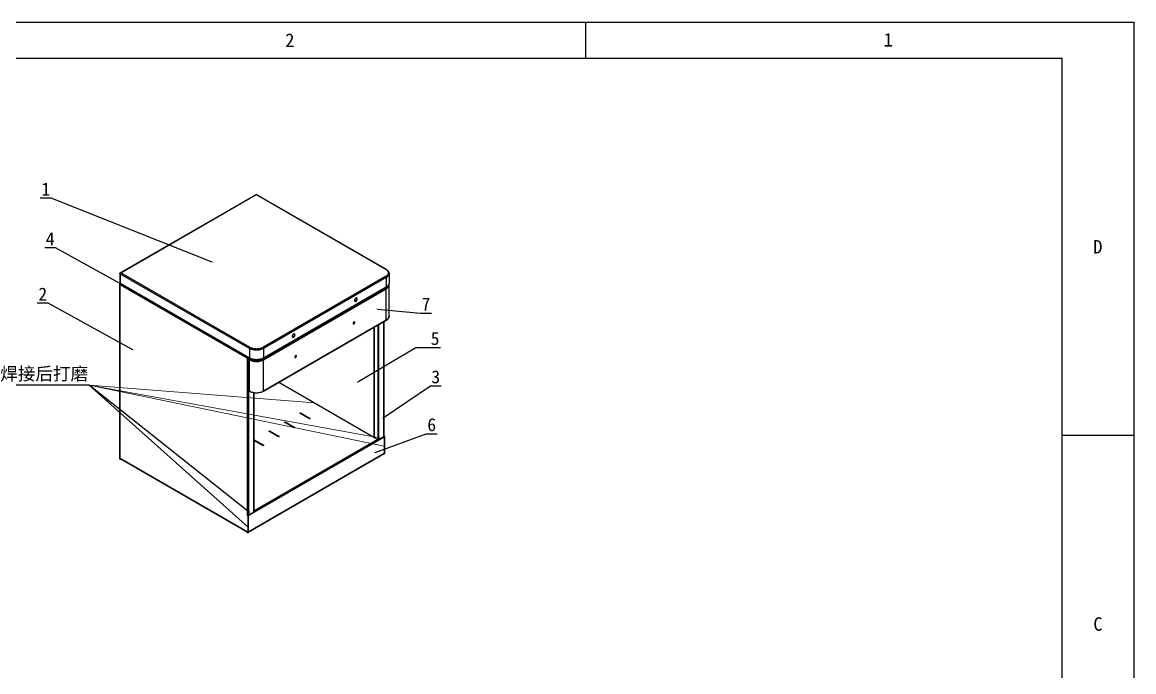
# Model space of a CAD drawing. Header units: millimetres. Extents: x 10653 to 40244, y 19163 to 29561.
# Drawn here: x 13373 to 15961, y 26916 to 28426 of the extents above; entities that cross this region are included whole.
import ezdxf
from ezdxf import colors
from ezdxf.entities.mleader import LeaderData, LeaderLine
from ezdxf.enums import TextEntityAlignment as Align
from ezdxf.math import Vec2, Vec3

# ---------------------------------------------------------------- set-up
doc = ezdxf.new("R2010")
doc.units = ezdxf.units.MM
doc.layers.add('02___PRT_ALL_AXES', color=7, linetype='Continuous')
doc.layers.add('print', color=30, linetype='Continuous')
doc.layers.add('dim', color=2, linetype='Continuous', lineweight=9)
doc.styles.add('Dartop', font='')
doc.styles.get('Dartop').set_extended_font_data('FangSong_GB2312')

msp = doc.modelspace()

# ---------------------------------------------------------------- linework, layer by layer
at = {"color": 0}
for p, q in [((14685.349, 28342.399), (14685.349, 28425.94)), ((10820.351, 28342.399), (15793.483, 28342.399)), ((15793.483, 28342.399), (15793.483, 24833.664)), ((15960.566, 27465.215), (15793.483, 27465.215))]:
    msp.add_line(p, q, dxfattribs=at)
at = {"color": 3, "linetype": 'Continuous'}
for p, q in [((13601.424, 27843.196), (13917.499, 28025.682)), ((13602.777, 27843.301), (13918.146, 28025.378)), ((13918.146, 28025.378), (14219.049, 27851.656)), ((13918.792, 28025.682), (14220.049, 27851.755)), ((13600.656, 27842.077), (13600.656, 27819.235)), ((13902.267, 27667.129), (13600.656, 27841.26)), ((13601.363, 27840.852), (13601.363, 27818.827)), ((13903.681, 27669.579), (13602.777, 27843.301)), ((14227.159, 27841.507), (14227.159, 27819.481)), ((13902.267, 27645.104), (13600.656, 27819.235)), ((13600.777, 27410.555), (13600.777, 27818.763)), ((13902.479, 27644.635), (13600.874, 27818.763)), ((13601.363, 27409.739), (13601.363, 27817.99)), ((13601.363, 27816.357), (13896.935, 27645.712)), ((14219.049, 27834.624), (13933.181, 27669.579)), ((14220.464, 27832.174), (13934.596, 27667.129)), ((14220.464, 27832.174), (14220.464, 27810.149)), ((14227.116, 27815.388), (14227.117, 27815.398)), ((14227.159, 27742.71), (14227.159, 27816.195)), ((14220.251, 27809.68), (13934.383, 27644.635)), ((14220.464, 27810.149), (13934.596, 27645.104)), ((13934.596, 27641.818), (14220.464, 27806.863)), ((14220.464, 27733.377), (14220.464, 27806.863)), ((14227.117, 27741.913), (14227.116, 27741.903)), ((14220.464, 27733.377), (13934.596, 27568.333)), ((14192.009, 27716.133), (14192.009, 27460.649)), ((14193.424, 27459.832), (14193.424, 27716.95)), ((14201.679, 27455.066), (14201.679, 27721.716)), ((14203.129, 27455.066), (14203.129, 27722.553)), ((14215.132, 27461.996), (14215.132, 27729.483)), ((14215.718, 27462.813), (14215.718, 27729.821)), ((13902.267, 27667.129), (13902.267, 27645.104)), ((13934.596, 27667.129), (13934.596, 27645.104)), ((13896.935, 27647.345), (13896.935, 27279.919)), ((13899.764, 27646.203), (13899.764, 27279.919)), ((13903.045, 27644.341), (13900.471, 27642.855)), ((13900.471, 27568.553), (13900.471, 27642.855)), ((13900.471, 27642.855), (13902.267, 27641.818)), ((13902.267, 27568.332), (13902.267, 27641.818)), ((13934.596, 27568.333), (13934.596, 27641.818)), ((14192.009, 27460.649), (13970.751, 27588.39)), ((13902.267, 27568.332), (13900.471, 27569.369)), ((13911.767, 27564.229), (13911.767, 27286.849)), ((13912.067, 27564.186), (13912.067, 27287.268)), ((14019.475, 27516.578), (14021.243, 27517.598)), ((14042.103, 27503.514), (14019.475, 27516.578)), ((14021.243, 27517.598), (14043.87, 27504.535)), ((14043.87, 27504.535), (14042.103, 27503.514)), ((13983.413, 27495.757), (13985.18, 27496.778)), ((14006.04, 27482.694), (13983.413, 27495.757)), ((13985.18, 27496.778), (14007.808, 27483.714)), ((14007.808, 27483.714), (14006.04, 27482.694)), ((14215.839, 27460.771), (13899.056, 27277.878)), ((14200.99, 27455.464), (13912.067, 27288.655)), ((13912.067, 27454.566), (13913.056, 27455.137)), ((13933.916, 27441.053), (13912.067, 27453.667)), ((13913.056, 27455.137), (13935.683, 27442.073)), ((13947.35, 27474.937), (13949.118, 27475.957)), ((13969.978, 27461.873), (13947.35, 27474.937)), ((13949.118, 27475.957), (13971.746, 27462.894)), ((13971.746, 27462.894), (13969.978, 27461.873)), ((14201.679, 27455.066), (14193.424, 27459.832)), ((14215.132, 27461.996), (14203.129, 27455.066)), ((14215.718, 27463.291), (14216.546, 27462.813)), ((14215.839, 27460.771), (14215.839, 27423.212)), ((14216.546, 27462.813), (14216.546, 27421.987)), ((13935.683, 27442.073), (13933.916, 27441.053)), ((13896.935, 27240.727), (13601.363, 27411.372)), ((13896.642, 27240.22), (13602.485, 27410.048)), ((14215.839, 27423.212), (13899.056, 27240.319)), ((14215.425, 27422.297), (13899.056, 27239.642)), ((13896.935, 27279.919), (13898.349, 27279.103)), ((13898.349, 27279.103), (13898.349, 27238.278)), ((13899.056, 27277.878), (13899.056, 27240.319)), ((13899.764, 27279.919), (13911.767, 27286.849)), ((13896.935, 27240.727), (13896.935, 27239.094)), ((13898.349, 27238.278), (13896.935, 27239.094))]:
    msp.add_line(p, q, dxfattribs=at)
at = {"color": 7, "linetype": 'Continuous'}
for p, q in [((13600.975, 27841.893), (13600.656, 27842.077)), ((13601.363, 27817.99), (13601.788, 27818.235)), ((13602.07, 27818.072), (13602.07, 27817.046)), ((13933.889, 27642.226), (14219.756, 27807.271)), ((13934.596, 27641.001), (14220.464, 27806.046)), ((14220.464, 27806.863), (14219.756, 27807.271)), ((14227.159, 27742.71), (14227.159, 27741.893)), ((14220.464, 27732.561), (13934.596, 27567.516)), ((14220.464, 27733.377), (14220.464, 27732.561)), ((13896.935, 27647.345), (13897.36, 27647.59)), ((13900.471, 27642.038), (13902.267, 27641.001)), ((13901.178, 27642.446), (13903.789, 27643.954)), ((13901.178, 27643.263), (13902.974, 27642.226)), ((13901.178, 27568.145), (13901.178, 27642.446)), ((13902.267, 27641.818), (13902.974, 27642.226)), ((13934.596, 27641.818), (13933.889, 27642.226)), ((13902.267, 27567.516), (13900.471, 27568.553)), ((13902.267, 27568.332), (13902.267, 27567.516)), ((13934.596, 27568.333), (13934.596, 27567.516)), ((14020.182, 27516.169), (14021.243, 27516.782)), ((14021.243, 27517.598), (14021.243, 27516.782)), ((14021.243, 27516.782), (14043.163, 27504.126)), ((14030.577, 27511.393), (14029.517, 27510.78)), ((14031.991, 27510.576), (14030.931, 27509.964)), ((13984.12, 27495.349), (13985.18, 27495.961)), ((13985.18, 27496.778), (13985.18, 27495.961)), ((13985.18, 27495.961), (14007.101, 27483.306)), ((13994.515, 27490.572), (13993.454, 27489.96)), ((13995.929, 27489.756), (13994.868, 27489.143)), ((13912.067, 27453.749), (13913.056, 27454.32)), ((13913.056, 27455.137), (13913.056, 27454.32)), ((13913.056, 27454.32), (13934.976, 27441.665)), ((13948.058, 27474.529), (13949.118, 27475.141)), ((13949.118, 27475.957), (13949.118, 27475.141)), ((13949.118, 27475.141), (13971.039, 27462.485)), ((13958.453, 27469.752), (13957.392, 27469.139)), ((13959.867, 27468.935), (13958.806, 27468.323)), ((14215.644, 27462.517), (14215.839, 27462.404)), ((14216.546, 27462.813), (14215.839, 27462.404)), ((14215.839, 27462.404), (14215.839, 27460.771)), ((13922.39, 27448.931), (13921.33, 27448.319)), ((13923.805, 27448.115), (13922.744, 27447.502)), ((13601.363, 27409.739), (13602.222, 27410.234)), ((13602.07, 27410.354), (13602.07, 27410.147)), ((14215.839, 27421.579), (14215.011, 27422.058)), ((14215.839, 27423.212), (14215.839, 27421.579)), ((14216.546, 27421.987), (14215.839, 27421.579)), ((13898.349, 27279.103), (13899.056, 27279.511)), ((13898.861, 27279.624), (13899.056, 27279.511)), ((13899.056, 27279.511), (13899.056, 27277.878)), ((13896.795, 27240.469), (13896.882, 27240.571)), ((13896.882, 27240.571), (13896.935, 27240.625)), ((13898.349, 27238.278), (13899.056, 27238.686)), ((13899.056, 27240.319), (13899.056, 27238.686))]:
    msp.add_line(p, q, dxfattribs=at)
msp.add_lwpolyline([(13896.749, 27240.406), (13896.743, 27240.394), (13896.751, 27240.407), (13896.795, 27240.469)], dxfattribs=at)
at = {"color": 3, "linetype": 'Continuous'}
for centre, radius, start, end in [((13918.808, 28024.891), 0.676, 60.041914, 71.061061), ((13601.446, 27818.806), 0.669, 176.82597, 179.999019), ((13601.454, 27818.807), 0.676, 180.041377, 191.062339), ((14219.417, 27816.188), 7.742, 0.05246, 11.713278), ((14219.506, 27816.196), 7.653, 354.016812, 359.993443), ((14209.637, 27828.068), 21.232, 299.99666, 301.181855), ((14219.506, 27742.711), 7.653, 354.016812, 359.993443), ((13913.2, 27664.044), 21.869, 240.003423, 241.037791), ((13923.662, 27664.044), 21.869, 298.962605, 299.99699), ((14214.228, 27463.563), 1.809, 299.980759, 302.750486), ((14212.42, 27460.43), 3.47, 30.03488, 30.659635), ((13603.725, 27412.182), 2.469, 228.787279, 230.717244), ((13603.7, 27412.151), 2.429, 230.706213, 239.975709), ((13898.378, 27282.783), 3.2, 278.718125, 280.065467), ((13898.392, 27282.703), 3.119, 280.064791, 281.68153), ((13898.783, 27281.619), 1.963, 297.358954, 299.982369), ((13894.746, 27241.513), 2.323, 332.83478, 334.916179)]:
    msp.add_arc(centre, radius, start, end, dxfattribs=at)
at = {"color": 7, "linetype": 'Continuous'}
msp.add_arc((13903.395, 27648.996), 6.5, 193.03865, 193.884454, dxfattribs=at)
at = {"color": 3, "linetype": 'Continuous'}
for points, knots in [([(13917.499, 28025.682), (13917.537, 28025.703), (13917.638, 28025.722), (13917.8, 28025.669), (13917.976, 28025.553), (13918.088, 28025.443), (13918.146, 28025.378)], [0, 0, 0, 0, 0.17010735, 0.38293564, 0.658387, 1, 1, 1, 1]), ([(13918.792, 28025.682), (13918.755, 28025.703), (13918.654, 28025.722), (13918.492, 28025.669), (13918.315, 28025.553), (13918.203, 28025.443), (13918.146, 28025.378)], [0, 0, 0, 0, 0.17010602, 0.3829338, 0.65838564, 1, 1, 1, 1]), ([(13918.146, 28025.378), (13918.197, 28025.408), (13918.388, 28025.507), (13918.603, 28025.568), (13918.759, 28025.571)], [0, 0, 0, 0, 0.27496971, 1, 1, 1, 1]), ([(13918.759, 28025.571), (13918.783, 28025.571), (13918.873, 28025.57), (13918.964, 28025.553), (13919.028, 28025.531)], [0, 0, 0, 0, 0.25926423, 1, 1, 1, 1]), ([(13600.656, 27841.26), (13600.724, 27841.466), (13600.943, 27841.895), (13601.576, 27842.68), (13602.267, 27843.149), (13602.777, 27843.301)], [0, 0, 0, 0, 0.21512749, 0.47114808, 1, 1, 1, 1]), ([(13600.656, 27842.077), (13600.712, 27842.311), (13600.887, 27842.752), (13601.232, 27843.086), (13601.424, 27843.196)], [0, 0, 0, 0, 0.52141957, 1, 1, 1, 1]), ([(13602.777, 27843.301), (13602.577, 27843.186), (13602.197, 27842.866), (13601.753, 27842.26), (13601.45, 27841.573), (13601.363, 27841.084), (13601.363, 27840.852)], [0, 0, 0, 0, 0.23722387, 0.49999838, 0.76277377, 1, 1, 1, 1]), ([(13601.424, 27843.196), (13601.616, 27843.307), (13602.078, 27843.439), (13602.547, 27843.37), (13602.777, 27843.301)], [0, 0, 0, 0, 0.47858112, 1, 1, 1, 1]), ([(14219.049, 27851.656), (14219.215, 27851.751), (14219.479, 27851.857), (14219.832, 27851.848), (14219.983, 27851.793), (14220.049, 27851.755)], [0, 0, 0, 0, 0.54768944, 0.78155898, 1, 1, 1, 1]), ([(14219.049, 27851.656), (14219.965, 27851.127), (14221.626, 27849.984), (14223.61, 27847.898), (14224.866, 27845.589), (14225.301, 27843.14), (14224.866, 27840.69), (14223.61, 27838.382), (14221.626, 27836.296), (14219.965, 27835.152), (14219.049, 27834.624)], [0, 0, 0, 0, 0.14490101, 0.27452586, 0.39111531, 0.50000096, 0.60888642, 0.72547541, 0.85509965, 1, 1, 1, 1]), ([(14220.049, 27851.755), (14221.088, 27851.155), (14222.997, 27849.834), (14225.305, 27847.374), (14226.805, 27844.561), (14227.159, 27842.508), (14227.159, 27841.507)], [0, 0, 0, 0, 0.27601313, 0.53073843, 0.76947669, 1, 1, 1, 1]), ([(14227.159, 27841.507), (14227.159, 27840.636), (14226.838, 27838.821), (14225.461, 27836.293), (14223.287, 27834.006), (14221.467, 27832.754), (14220.464, 27832.174)], [0, 0, 0, 0, 0.21777145, 0.45094997, 0.71019776, 1, 1, 1, 1]), ([(13600.874, 27818.763), (13600.804, 27818.803), (13600.682, 27818.951), (13600.656, 27819.136), (13600.656, 27819.235)], [0, 0, 0, 0, 0.44546477, 1, 1, 1, 1]), ([(13601.363, 27817.99), (13601.219, 27818.073), (13600.97, 27818.26), (13600.817, 27818.541), (13600.79, 27818.677)], [0, 0, 0, 0, 0.5461533, 1, 1, 1, 1]), ([(13601.363, 27818.827), (13601.363, 27818.729), (13601.387, 27818.547), (13601.506, 27818.398), (13601.576, 27818.358)], [0, 0, 0, 0, 0.55078617, 1, 1, 1, 1]), ([(13601.363, 27816.357), (13601.4, 27816.402), (13601.574, 27816.606), (13601.767, 27816.793), (13601.926, 27816.929)], [0, 0, 0, 0, 0.21773016, 1, 1, 1, 1]), ([(13601.926, 27816.929), (13601.997, 27816.99), (13602.305, 27817.238), (13602.643, 27817.451), (13602.914, 27817.587)], [0, 0, 0, 0, 0.23498585, 1, 1, 1, 1]), ([(14219.049, 27834.624), (14219.25, 27834.508), (14219.63, 27834.188), (14220.074, 27833.582), (14220.377, 27832.895), (14220.464, 27832.406), (14220.464, 27832.174)], [0, 0, 0, 0, 0.23722437, 0.49999891, 0.76277404, 1, 1, 1, 1]), ([(14226.391, 27816.09), (14225.843, 27814.9), (14224.583, 27813.222), (14222.428, 27811.38), (14221.147, 27810.544), (14220.464, 27810.149)], [0, 0, 0, 0, 0.46220011, 0.72132155, 1, 1, 1, 1]), ([(14220.464, 27806.863), (14221.393, 27807.399), (14223.091, 27808.554), (14225.168, 27810.633), (14226.577, 27812.92), (14227.03, 27814.579), (14227.116, 27815.388)], [0, 0, 0, 0, 0.28758516, 0.54719307, 0.78201306, 1, 1, 1, 1]), ([(14226.45, 27816.079), (14225.924, 27814.842), (14224.694, 27813.091), (14222.561, 27811.173), (14221.301, 27810.31), (14220.629, 27809.903)], [0, 0, 0, 0, 0.46909309, 0.72619741, 1, 1, 1, 1]), ([(14227.159, 27819.481), (14227.159, 27818.908), (14227.025, 27817.738), (14226.639, 27816.628), (14226.391, 27816.09)], [0, 0, 0, 0, 0.49200459, 1, 1, 1, 1]), ([(14227.159, 27819.481), (14227.159, 27818.905), (14227.036, 27817.737), (14226.679, 27816.62), (14226.45, 27816.079)], [0, 0, 0, 0, 0.49514146, 1, 1, 1, 1]), ([(14220.464, 27810.149), (14220.464, 27810.051), (14220.44, 27809.869), (14220.32, 27809.72), (14220.251, 27809.68)], [0, 0, 0, 0, 0.55078459, 1, 1, 1, 1]), ([(14220.464, 27733.377), (14221.393, 27733.914), (14223.091, 27735.069), (14225.168, 27737.147), (14226.577, 27739.434), (14227.03, 27741.094), (14227.116, 27741.903)], [0, 0, 0, 0, 0.28758516, 0.54719307, 0.78201306, 1, 1, 1, 1]), ([(14223.862, 27735.882), (14223.742, 27735.767), (14223.241, 27735.305), (14222.709, 27734.876), (14222.294, 27734.57)], [0, 0, 0, 0, 0.24363145, 1, 1, 1, 1]), ([(14225.145, 27737.293), (14225.05, 27737.171), (14224.649, 27736.677), (14224.21, 27736.214), (14223.862, 27735.882)], [0, 0, 0, 0, 0.24364048, 1, 1, 1, 1]), ([(14226.124, 27738.783), (14226.055, 27738.656), (14225.761, 27738.139), (14225.421, 27737.648), (14225.145, 27737.293)], [0, 0, 0, 0, 0.24422305, 1, 1, 1, 1]), ([(14226.785, 27740.331), (14226.743, 27740.199), (14226.56, 27739.669), (14226.325, 27739.156), (14226.124, 27738.783)], [0, 0, 0, 0, 0.24558846, 1, 1, 1, 1]), ([(14227.116, 27741.903), (14227.102, 27741.77), (14227.032, 27741.239), (14226.907, 27740.715), (14226.785, 27740.331)], [0, 0, 0, 0, 0.24774799, 1, 1, 1, 1]), ([(14222.294, 27734.57), (14222.151, 27734.465), (14221.558, 27734.042), (14220.941, 27733.653), (14220.464, 27733.377)], [0, 0, 0, 0, 0.2441064, 1, 1, 1, 1]), ([(13903.681, 27669.579), (13903.48, 27669.463), (13903.1, 27669.143), (13902.657, 27668.537), (13902.354, 27667.85), (13902.267, 27667.361), (13902.267, 27667.129)], [0, 0, 0, 0, 0.23722387, 0.49999838, 0.76277377, 1, 1, 1, 1]), ([(13934.596, 27667.129), (13933.489, 27666.49), (13931.069, 27665.364), (13927.129, 27664.166), (13922.863, 27663.429), (13918.431, 27663.18), (13914, 27663.429), (13909.734, 27664.166), (13905.793, 27665.364), (13903.373, 27666.49), (13902.267, 27667.129)], [0, 0, 0, 0, 0.1141547, 0.2373253, 0.36697497, 0.49999948, 0.63302406, 0.76267394, 0.88584487, 1, 1, 1, 1]), ([(13933.181, 27669.579), (13932.172, 27668.996), (13929.964, 27667.968), (13926.368, 27666.875), (13922.475, 27666.202), (13918.431, 27665.975), (13914.387, 27666.202), (13910.494, 27666.875), (13906.899, 27667.968), (13904.691, 27668.996), (13903.681, 27669.579)], [0, 0, 0, 0, 0.1141542, 0.23732522, 0.36697499, 0.49999948, 0.63302404, 0.76267402, 0.88584537, 1, 1, 1, 1]), ([(13933.181, 27669.579), (13933.382, 27669.463), (13933.762, 27669.143), (13934.206, 27668.537), (13934.509, 27667.85), (13934.596, 27667.361), (13934.596, 27667.129)], [0, 0, 0, 0, 0.23722437, 0.49999891, 0.76277404, 1, 1, 1, 1]), ([(13896.935, 27645.712), (13896.86, 27645.893), (13896.626, 27646.626), (13896.607, 27647.417), (13896.685, 27647.982)], [0, 0, 0, 0, 0.25571109, 1, 1, 1, 1]), ([(13896.935, 27647.345), (13897.137, 27647.229), (13897.607, 27647.059), (13898.099, 27647.007), (13898.358, 27647.007)], [0, 0, 0, 0, 0.47444874, 1, 1, 1, 1]), ([(13902.267, 27645.104), (13902.267, 27645.006), (13902.29, 27644.824), (13902.41, 27644.675), (13902.479, 27644.635)], [0, 0, 0, 0, 0.55078578, 1, 1, 1, 1]), ([(13902.267, 27641.818), (13903.373, 27641.179), (13905.793, 27640.052), (13909.734, 27638.854), (13914, 27638.117), (13918.431, 27637.868), (13922.863, 27638.117), (13927.129, 27638.854), (13931.069, 27640.052), (13933.489, 27641.179), (13934.596, 27641.818)], [0, 0, 0, 0, 0.11415582, 0.23732605, 0.36697594, 0.50000052, 0.63302503, 0.7626747, 0.8858446, 1, 1, 1, 1]), ([(13934.383, 27644.635), (13933.284, 27644), (13930.887, 27642.882), (13926.993, 27641.696), (13922.79, 27640.968), (13918.431, 27640.723), (13914.072, 27640.968), (13909.87, 27641.696), (13905.975, 27642.882), (13903.579, 27644), (13902.479, 27644.635)], [0, 0, 0, 0, 0.11494095, 0.23818868, 0.36750121, 0.49999973, 0.63249828, 0.76181091, 0.88505879, 1, 1, 1, 1]), ([(13934.252, 27644.91), (13933.155, 27644.303), (13930.771, 27643.232), (13926.91, 27642.095), (13922.747, 27641.395), (13918.431, 27641.159), (13914.116, 27641.395), (13909.953, 27642.095), (13906.091, 27643.232), (13903.707, 27644.303), (13902.61, 27644.91)], [0, 0, 0, 0, 0.11470548, 0.2379841, 0.36739758, 0.4999995, 0.63260149, 0.76201518, 0.88529412, 1, 1, 1, 1]), ([(13934.596, 27645.104), (13934.596, 27645.006), (13934.572, 27644.824), (13934.453, 27644.675), (13934.383, 27644.635)], [0, 0, 0, 0, 0.55078486, 1, 1, 1, 1]), ([(13902.267, 27568.332), (13903.373, 27567.694), (13905.793, 27566.567), (13909.734, 27565.369), (13914, 27564.632), (13918.431, 27564.383), (13922.863, 27564.632), (13927.129, 27565.369), (13931.069, 27566.567), (13933.489, 27567.694), (13934.596, 27568.333)], [0, 0, 0, 0, 0.11415582, 0.23732605, 0.36697594, 0.50000052, 0.63302503, 0.7626747, 0.8858446, 1, 1, 1, 1]), ([(13904.333, 27567.276), (13904.153, 27567.357), (13903.452, 27567.684), (13902.766, 27568.044), (13902.267, 27568.332)], [0, 0, 0, 0, 0.25534882, 1, 1, 1, 1]), ([(13934.596, 27568.333), (13934.432, 27568.238), (13933.757, 27567.86), (13933.062, 27567.517), (13932.529, 27567.276)], [0, 0, 0, 0, 0.24461063, 1, 1, 1, 1]), ([(14192.009, 27460.649), (14192.21, 27460.533), (14192.677, 27460.364), (14193.167, 27460.311), (14193.424, 27460.311)], [0, 0, 0, 0, 0.47444986, 1, 1, 1, 1]), ([(14203.129, 27455.066), (14202.914, 27454.942), (14202.404, 27454.844), (14201.894, 27454.942), (14201.679, 27455.066)], [0, 0, 0, 0, 0.49999946, 1, 1, 1, 1]), ([(14215.63, 27462.474), (14215.608, 27462.433), (14215.498, 27462.262), (14215.338, 27462.126), (14215.207, 27462.042)], [0, 0, 0, 0, 0.228464, 1, 1, 1, 1]), ([(14215.424, 27462.167), (14215.552, 27461.944), (14215.752, 27461.493), (14215.839, 27461.004), (14215.839, 27460.771)], [0, 0, 0, 0, 0.52554953, 1, 1, 1, 1]), ([(14215.718, 27462.812), (14215.718, 27462.784), (14215.71, 27462.667), (14215.671, 27462.552), (14215.63, 27462.474)], [0, 0, 0, 0, 0.24444402, 1, 1, 1, 1]), ([(13601.363, 27409.739), (13601.198, 27409.834), (13600.975, 27410.01), (13600.806, 27410.32), (13600.777, 27410.479), (13600.777, 27410.555)], [0, 0, 0, 0, 0.54769266, 0.7815612, 1, 1, 1, 1]), ([(13601.363, 27411.372), (13601.406, 27411.27), (13601.59, 27410.884), (13601.859, 27410.535), (13602.098, 27410.325)], [0, 0, 0, 0, 0.25638895, 1, 1, 1, 1]), ([(14215.839, 27423.212), (14215.839, 27423.021), (14215.798, 27422.74), (14215.614, 27422.438), (14215.491, 27422.335), (14215.425, 27422.297)], [0, 0, 0, 0, 0.54769175, 0.78157635, 1, 1, 1, 1]), ([(13898.863, 27279.62), (13898.523, 27279.568), (13897.855, 27279.567), (13897.207, 27279.762), (13896.935, 27279.919)], [0, 0, 0, 0, 0.52282161, 1, 1, 1, 1]), ([(13899.685, 27279.876), (13899.636, 27279.851), (13899.424, 27279.752), (13899.198, 27279.685), (13899.024, 27279.649)], [0, 0, 0, 0, 0.23667667, 1, 1, 1, 1]), ([(13911.767, 27286.849), (13911.851, 27286.898), (13911.997, 27287.01), (13912.067, 27287.188), (13912.067, 27287.268)], [0, 0, 0, 0, 0.55078674, 1, 1, 1, 1]), ([(13896.79, 27240.532), (13896.762, 27240.492), (13896.716, 27240.421), (13896.664, 27240.321), (13896.642, 27240.266), (13896.634, 27240.224), (13896.642, 27240.22)], [0, 0, 0, 0, 0.42197889, 0.73036247, 0.92141285, 1, 1, 1, 1]), ([(13896.642, 27240.22), (13896.649, 27240.216), (13896.677, 27240.237), (13896.709, 27240.276), (13896.761, 27240.354), (13896.795, 27240.415), (13896.813, 27240.452)], [0, 0, 0, 0, 0.0809104, 0.27166976, 0.57889196, 1, 1, 1, 1]), ([(13896.935, 27240.727), (13896.921, 27240.71), (13896.871, 27240.647), (13896.823, 27240.581), (13896.79, 27240.532)], [0, 0, 0, 0, 0.2722333, 1, 1, 1, 1])]:
    msp.add_open_spline(points, degree=3, knots=knots, dxfattribs=at)
at = {"color": 7, "linetype": 'Continuous'}
for points, knots in [([(14219.756, 27807.271), (14220.641, 27807.781), (14222.256, 27808.879), (14224.236, 27810.854), (14225.585, 27813.027), (14226.026, 27814.604), (14226.113, 27815.373)], [0, 0, 0, 0, 0.28742762, 0.54704671, 0.7819723, 1, 1, 1, 1]), ([(14220.464, 27806.046), (14221.467, 27806.626), (14223.287, 27807.878), (14225.461, 27810.165), (14226.838, 27812.693), (14227.159, 27814.508), (14227.159, 27815.379)], [0, 0, 0, 0, 0.28980382, 0.54905018, 0.78222874, 1, 1, 1, 1]), ([(14227.159, 27741.893), (14227.159, 27741.023), (14226.838, 27739.208), (14225.461, 27736.68), (14223.287, 27734.393), (14221.467, 27733.14), (14220.464, 27732.561)], [0, 0, 0, 0, 0.21777126, 0.45094982, 0.71019618, 1, 1, 1, 1]), ([(13897.064, 27647.53), (13897.058, 27647.553), (13897.038, 27647.641), (13897.02, 27647.73), (13897.007, 27647.796)], [0, 0, 0, 0, 0.25944821, 1, 1, 1, 1]), ([(13902.267, 27641.001), (13903.373, 27640.362), (13905.793, 27639.236), (13909.734, 27638.038), (13914, 27637.301), (13918.431, 27637.052), (13922.863, 27637.301), (13927.129, 27638.038), (13931.069, 27639.236), (13933.489, 27640.362), (13934.596, 27641.001)], [0, 0, 0, 0, 0.11415582, 0.23732605, 0.36697594, 0.50000052, 0.63302503, 0.7626747, 0.8858446, 1, 1, 1, 1]), ([(13902.974, 27642.226), (13904.032, 27641.615), (13906.346, 27640.537), (13910.114, 27639.392), (13914.193, 27638.687), (13918.431, 27638.449), (13922.669, 27638.687), (13926.748, 27639.392), (13930.516, 27640.538), (13932.83, 27641.615), (13933.889, 27642.226)], [0, 0, 0, 0, 0.11415582, 0.23732605, 0.36697594, 0.50000052, 0.63302503, 0.7626747, 0.8858446, 1, 1, 1, 1]), ([(13934.596, 27567.516), (13933.489, 27566.877), (13931.069, 27565.75), (13927.129, 27564.553), (13922.863, 27563.815), (13918.431, 27563.567), (13914, 27563.815), (13909.734, 27564.553), (13905.793, 27565.75), (13903.373, 27566.877), (13902.267, 27567.516)], [0, 0, 0, 0, 0.1141554, 0.2373253, 0.36697497, 0.49999948, 0.63302406, 0.76267395, 0.88584418, 1, 1, 1, 1])]:
    msp.add_open_spline(points, degree=3, knots=knots, dxfattribs=at)
at = {"layer": '02___PRT_ALL_AXES', "color": 7, "linetype": 'Continuous'}
for p, q in [((14153.19, 27782.719), (14152.483, 27783.128)), ((14147.179, 27727.81), (14146.472, 27728.218)), ((14008.233, 27699.029), (14007.526, 27699.438)), ((14011.415, 27649.427), (14010.708, 27649.835))]:
    msp.add_line(p, q, dxfattribs=at)
for centre in [(14150.492, 27783.622), (14005.536, 27699.932)]:
    msp.add_arc(centre, 1.91, 30.622383, 32.843473, dxfattribs=at)
at = {"layer": '02___PRT_ALL_AXES', "color": 3, "linetype": 'Continuous'}
for points, knots in [([(14152.258, 27784.779), (14152.033, 27784.909), (14151.468, 27785.054), (14150.559, 27784.872), (14149.631, 27784.365), (14148.74, 27783.576), (14147.954, 27782.57), (14147.335, 27781.426), (14146.933, 27780.239), (14146.826, 27779.43), (14146.826, 27779.045)], [0, 0, 0, 0, 0.08693461, 0.18640646, 0.30379873, 0.43761434, 0.58211727, 0.72943265, 0.87117904, 1, 1, 1, 1]), ([(14146.826, 27779.045), (14146.826, 27778.817), (14146.86, 27778.383), (14147.036, 27777.788), (14147.332, 27777.304), (14147.609, 27777.071), (14147.758, 27776.985)], [0, 0, 0, 0, 0.28980943, 0.54904611, 0.78222826, 1, 1, 1, 1]), ([(14147.758, 27776.985), (14147.983, 27776.855), (14148.547, 27776.71), (14149.456, 27776.892), (14150.385, 27777.4), (14151.275, 27778.188), (14152.062, 27779.195), (14152.681, 27780.339), (14153.082, 27781.526), (14153.19, 27782.335), (14153.19, 27782.719)], [0, 0, 0, 0, 0.08693461, 0.18640646, 0.30379873, 0.43761434, 0.58211727, 0.72943265, 0.87117904, 1, 1, 1, 1]), ([(14153.19, 27782.719), (14153.19, 27782.947), (14153.155, 27783.381), (14152.979, 27783.977), (14152.684, 27784.46), (14152.406, 27784.694), (14152.258, 27784.779)], [0, 0, 0, 0, 0.28980943, 0.54904611, 0.78222826, 1, 1, 1, 1]), ([(14146.662, 27728.954), (14146.537, 27729.026), (14146.223, 27729.107), (14145.718, 27729.006), (14145.202, 27728.724), (14144.707, 27728.286), (14144.271, 27727.727), (14143.927, 27727.091), (14143.704, 27726.431), (14143.644, 27725.982), (14143.644, 27725.768)], [0, 0, 0, 0, 0.08693481, 0.18640574, 0.30379873, 0.43761375, 0.58211718, 0.72943262, 0.8711738, 1, 1, 1, 1]), ([(14143.644, 27725.768), (14143.644, 27725.642), (14143.663, 27725.401), (14143.761, 27725.07), (14143.925, 27724.801), (14144.079, 27724.672), (14144.162, 27724.624)], [0, 0, 0, 0, 0.28979977, 0.54904939, 0.78222829, 1, 1, 1, 1]), ([(14144.162, 27724.624), (14144.287, 27724.552), (14144.6, 27724.471), (14145.105, 27724.572), (14145.621, 27724.854), (14146.116, 27725.292), (14146.553, 27725.851), (14146.896, 27726.487), (14147.12, 27727.147), (14147.179, 27727.596), (14147.179, 27727.81)], [0, 0, 0, 0, 0.08693481, 0.18640574, 0.30379873, 0.43761375, 0.58211718, 0.72943262, 0.8711738, 1, 1, 1, 1]), ([(14147.179, 27727.81), (14147.179, 27727.936), (14147.16, 27728.177), (14147.063, 27728.508), (14146.898, 27728.777), (14146.744, 27728.907), (14146.662, 27728.954)], [0, 0, 0, 0, 0.28979977, 0.54904939, 0.78222829, 1, 1, 1, 1]), ([(14007.301, 27701.089), (14007.077, 27701.219), (14006.512, 27701.364), (14005.603, 27701.182), (14004.674, 27700.675), (14003.784, 27699.886), (14002.998, 27698.88), (14002.379, 27697.736), (14001.977, 27696.548), (14001.87, 27695.74), (14001.87, 27695.355)], [0, 0, 0, 0, 0.08693461, 0.18640646, 0.30379873, 0.43761434, 0.58211727, 0.72943265, 0.87117904, 1, 1, 1, 1]), ([(14001.87, 27695.355), (14001.87, 27695.127), (14001.904, 27694.693), (14002.08, 27694.098), (14002.375, 27693.614), (14002.653, 27693.381), (14002.802, 27693.295)], [0, 0, 0, 0, 0.28980943, 0.54904611, 0.78222826, 1, 1, 1, 1]), ([(14002.802, 27693.295), (14003.026, 27693.165), (14003.591, 27693.02), (14004.5, 27693.202), (14005.429, 27693.71), (14006.319, 27694.498), (14007.105, 27695.504), (14007.724, 27696.648), (14008.126, 27697.836), (14008.233, 27698.645), (14008.233, 27699.029)], [0, 0, 0, 0, 0.08693461, 0.18640646, 0.30379873, 0.43761434, 0.58211727, 0.72943265, 0.87117904, 1, 1, 1, 1]), ([(14008.233, 27699.029), (14008.233, 27699.257), (14008.199, 27699.691), (14008.023, 27700.287), (14007.728, 27700.77), (14007.45, 27701.004), (14007.301, 27701.089)], [0, 0, 0, 0, 0.28980943, 0.54904611, 0.78222826, 1, 1, 1, 1]), ([(14010.898, 27650.571), (14010.773, 27650.643), (14010.459, 27650.724), (14009.954, 27650.623), (14009.438, 27650.341), (14008.943, 27649.903), (14008.507, 27649.344), (14008.163, 27648.708), (14007.94, 27648.049), (14007.88, 27647.599), (14007.88, 27647.386)], [0, 0, 0, 0, 0.08693481, 0.18640574, 0.30379873, 0.43761375, 0.58211718, 0.72943262, 0.8711738, 1, 1, 1, 1]), ([(14007.88, 27647.386), (14007.88, 27647.259), (14007.899, 27647.018), (14007.997, 27646.687), (14008.161, 27646.418), (14008.315, 27646.289), (14008.398, 27646.241)], [0, 0, 0, 0, 0.28979977, 0.54904939, 0.78222829, 1, 1, 1, 1]), ([(14008.398, 27646.241), (14008.523, 27646.169), (14008.836, 27646.088), (14009.341, 27646.19), (14009.857, 27646.471), (14010.352, 27646.909), (14010.789, 27647.469), (14011.133, 27648.104), (14011.356, 27648.764), (14011.415, 27649.213), (14011.415, 27649.427)], [0, 0, 0, 0, 0.08693481, 0.18640574, 0.30379873, 0.43761375, 0.58211718, 0.72943262, 0.8711738, 1, 1, 1, 1]), ([(14011.415, 27649.427), (14011.415, 27649.553), (14011.396, 27649.794), (14011.299, 27650.125), (14011.134, 27650.394), (14010.98, 27650.524), (14010.898, 27650.571)], [0, 0, 0, 0, 0.28979977, 0.54904939, 0.78222829, 1, 1, 1, 1])]:
    msp.add_open_spline(points, degree=3, knots=knots, dxfattribs=at)
at = {"layer": '02___PRT_ALL_AXES', "color": 7, "linetype": 'Continuous'}
for points, knots in [([(14147.432, 27777.238), (14147.68, 27777.173), (14148.254, 27777.166), (14149.113, 27777.47), (14149.976, 27778.044), (14151.075, 27779.136), (14151.915, 27780.525), (14152.39, 27782.019), (14152.483, 27782.77), (14152.483, 27783.128)], [0, 0, 0, 0, 0.09008354, 0.19487913, 0.31613408, 0.45097213, 0.73669379, 0.87444423, 1, 1, 1, 1]), ([(14152.097, 27784.658), (14152.081, 27784.684), (14152.014, 27784.781), (14151.938, 27784.872), (14151.876, 27784.935)], [0, 0, 0, 0, 0.25513459, 1, 1, 1, 1]), ([(14152.483, 27783.128), (14152.483, 27783.268), (14152.458, 27783.772), (14152.322, 27784.281), (14152.136, 27784.595)], [0, 0, 0, 0, 0.27653479, 1, 1, 1, 1]), ([(14143.861, 27724.916), (14144.166, 27724.901), (14144.662, 27725.089), (14145.213, 27725.513), (14145.771, 27726.12), (14146.282, 27727.016), (14146.472, 27727.829), (14146.472, 27728.218)], [0, 0, 0, 0, 0.20185261, 0.32604107, 0.46147171, 0.74315007, 1, 1, 1, 1]), ([(14146.472, 27728.218), (14146.472, 27728.3), (14146.457, 27728.593), (14146.373, 27728.889), (14146.258, 27729.068)], [0, 0, 0, 0, 0.27811213, 1, 1, 1, 1]), ([(14002.476, 27693.548), (14002.724, 27693.483), (14003.297, 27693.476), (14004.157, 27693.779), (14005.02, 27694.354), (14006.119, 27695.446), (14006.958, 27696.834), (14007.433, 27698.329), (14007.526, 27699.08), (14007.526, 27699.438)], [0, 0, 0, 0, 0.09008354, 0.19487913, 0.31613408, 0.45097213, 0.73669379, 0.87444423, 1, 1, 1, 1]), ([(14007.141, 27700.968), (14007.124, 27700.994), (14007.058, 27701.091), (14006.982, 27701.182), (14006.92, 27701.245)], [0, 0, 0, 0, 0.25513459, 1, 1, 1, 1]), ([(14007.526, 27699.438), (14007.526, 27699.577), (14007.502, 27700.082), (14007.366, 27700.591), (14007.18, 27700.905)], [0, 0, 0, 0, 0.27653479, 1, 1, 1, 1]), ([(14008.097, 27646.534), (14008.402, 27646.518), (14008.898, 27646.706), (14009.449, 27647.131), (14010.007, 27647.737), (14010.518, 27648.633), (14010.708, 27649.447), (14010.708, 27649.835)], [0, 0, 0, 0, 0.20185261, 0.32604107, 0.46147171, 0.74315007, 1, 1, 1, 1]), ([(14010.708, 27649.835), (14010.708, 27649.917), (14010.693, 27650.21), (14010.609, 27650.507), (14010.494, 27650.685)], [0, 0, 0, 0, 0.27811213, 1, 1, 1, 1])]:
    msp.add_open_spline(points, degree=3, knots=knots, dxfattribs=at)
at = {"layer": 'dim', "lineweight": 9}
for p, q in [((13529.087, 27582.34), (13899.056, 27252.086)), ((14209.13, 27458.531), (13529.087, 27582.34)), ((14215.839, 27439.855), (13529.087, 27582.34)), ((14053.287, 27540.738), (13529.087, 27582.34))]:
    msp.add_line(p, q, dxfattribs=at)
at = {"layer": 'print'}
msp.add_lwpolyline([(10653.269, 28425.94), (15960.566, 28425.94), (15960.566, 24750.122), (10653.269, 24750.122)], close=True, dxfattribs=at)

# ---------------------------------------------------------------- texts
at = {"color": 0, "style": 'Dartop'}
for s, p in [('2', (13996.133, 28384.169)), ('1', (15388.845, 28385.163)), ('D', (15877.025, 27903.807)), ('C', (15877.025, 27026.623))]:
    msp.add_text(s, height=31.328, dxfattribs=at).set_placement(p, align=Align.MIDDLE_CENTER)

# ---------------------------------------------------------------- leaders
at = {"lineweight": 9}
ml = msp.add_multileader_mtext('Standard', dxfattribs=at)
ml.set_content('1', color=2)
ml.set_leader_properties(color=2)
ml.build(insert=Vec2(0, 0))
ml.multileader.update_dxf_attribs({"text_left_attachment_type": 5, "text_right_attachment_type": 5, "dogleg_length": 0.36})
ctx = ml.context
ctx.base_point, ctx.char_height, ctx.plane_origin = Vec3(13426.349, 28017.032), 30, Vec3(13819.007, 27985.605)
ctx.left_attachment, ctx.right_attachment, ctx.text_align_type = 5, 5, 2
notes = []
notes.append((ctx, [(0, (1, 1, 0), (13440.709, 28017.032), (-1, 0), 0.36, [(0, [(13819.007, 27866.694)], 0, [])])]))
ctx.mtext.insert, ctx.mtext.alignment, ctx.mtext.flow_direction = Vec3(13438.349, 28053.032), 3, 5
ml = msp.add_multileader_mtext('Standard', dxfattribs=at)
ml.set_content('4', color=2)
ml.set_leader_properties(color=2)
ml.build(insert=Vec2(0, 0))
ml.multileader.update_dxf_attribs({"text_left_attachment_type": 5, "text_right_attachment_type": 5, "dogleg_length": 0.36})
ctx = ml.context
ctx.base_point, ctx.char_height, ctx.plane_origin = Vec3(13426.54, 27901.194), 30, Vec3(13601.363, 27882.879)
ctx.left_attachment, ctx.right_attachment, ctx.text_align_type = 5, 5, 2
notes.append((ctx, [(0, (1, 1, 0), (13450.9, 27901.194), (-1, 0), 0.36, [(0, [(13601.576, 27818.112)], 0, [])])]))
ctx.mtext.insert, ctx.mtext.alignment, ctx.mtext.flow_direction = Vec3(13448.54, 27937.194), 3, 5
ml = msp.add_multileader_mtext('Standard', dxfattribs=at)
ml.set_content('2', color=2)
ml.set_leader_properties(color=2)
ml.build(insert=Vec2(0, 0))
ml.multileader.update_dxf_attribs({"text_left_attachment_type": 5, "text_right_attachment_type": 5, "dogleg_length": 0.36})
ctx = ml.context
ctx.base_point, ctx.char_height, ctx.plane_origin = Vec3(13409.312, 27772.828), 30, Vec3(13634.119, 27693.329)
ctx.left_attachment, ctx.right_attachment, ctx.text_align_type = 5, 5, 2
notes.append((ctx, [(0, (1, 1, 0), (13433.672, 27772.828), (-1, 0), 0.36, [(0, [(13634.119, 27662.389)], 0, [])])]))
ctx.mtext.insert, ctx.mtext.alignment, ctx.mtext.flow_direction = Vec3(13431.312, 27808.828), 3, 5
ml = msp.add_multileader_mtext('Standard', dxfattribs=at)
ml.set_content('7', color=2)
ml.set_leader_properties(color=2)
ml.build(insert=Vec2(0, 0))
ml.multileader.update_dxf_attribs({"text_left_attachment_type": 5, "text_right_attachment_type": 5, "dogleg_length": 0.36})
ctx = ml.context
ctx.base_point, ctx.char_height, ctx.plane_origin = Vec3(14300.841, 27749.357), 30, Vec3(14196.255, 27759.403)
ctx.left_attachment, ctx.right_attachment = 5, 5
notes.append((ctx, [(1, (1, 1, 0), (14300.481, 27749.357), (1, 0), 0.36, [(0, [(14196.255, 27759.403)], 0, [])])]))
ctx.mtext.insert, ctx.mtext.flow_direction = Vec3(14302.841, 27785.357), 5
ml = msp.add_multileader_mtext('Standard', dxfattribs=at)
ml.set_content('5', color=2)
ml.set_leader_properties(color=2)
ml.build(insert=Vec2(0, 0))
ml.multileader.update_dxf_attribs({"text_left_attachment_type": 5, "text_right_attachment_type": 5, "dogleg_length": 0.36})
ctx = ml.context
ctx.base_point, ctx.char_height, ctx.plane_origin = Vec3(14322.07, 27669.509), 30, Vec3(14151.026, 27587.424)
ctx.left_attachment, ctx.right_attachment = 5, 5
notes.append((ctx, [(1, (1, 1, 0), (14289.228, 27669.509), (1, 0), 32.842, [(0, [(14151.026, 27587.424)], 0, [])])]))
ctx.mtext.insert, ctx.mtext.flow_direction = Vec3(14324.07, 27705.509), 5
ml = msp.add_multileader_mtext('Standard', dxfattribs=at)
ml.set_content('{\\fSimSun|b0|i0|c134|p2;焊接后打磨}', color=2)
ml.set_leader_properties(color=2)
ml.build(insert=Vec2(0, 0))
ml.multileader.update_dxf_attribs({"text_left_attachment_type": 5, "text_right_attachment_type": 5, "dogleg_length": 0.36})
ctx = ml.context
ctx.base_point, ctx.char_height, ctx.plane_origin = Vec3(13315.893, 27582.34), 30, Vec3(13898.739, 27286.767)
ctx.left_attachment, ctx.right_attachment, ctx.text_align_type = 5, 5, 2
notes.append((ctx, [(0, (1, 1, 0), (13529.087, 27582.34), (-1, 0), 0.36, [(0, [(13905.765, 27283.384)], 0, [])])]))
ctx.mtext.insert, ctx.mtext.alignment, ctx.mtext.flow_direction = Vec3(13526.727, 27623.506), 3, 5
ml = msp.add_multileader_mtext('Standard', dxfattribs=at)
ml.set_content('3', color=2)
ml.set_leader_properties(color=2)
ml.build(insert=Vec2(0, 0))
ml.multileader.update_dxf_attribs({"text_left_attachment_type": 5, "text_right_attachment_type": 5, "dogleg_length": 0.36})
ctx = ml.context
ctx.base_point, ctx.char_height, ctx.plane_origin = Vec3(14323.636, 27580.279), 30, Vec3(14210.006, 27503.512)
ctx.left_attachment, ctx.right_attachment = 5, 5
notes.append((ctx, [(1, (1, 1, 0), (14323.276, 27580.279), (1, 0), 0.36, [(0, [(14210.006, 27503.512)], 0, [])])]))
ctx.mtext.insert, ctx.mtext.flow_direction = Vec3(14325.636, 27616.279), 5
ml = msp.add_multileader_mtext('Standard', dxfattribs=at)
ml.set_content('6', color=2)
ml.set_leader_properties(color=2)
ml.build(insert=Vec2(0, 0))
ml.multileader.update_dxf_attribs({"text_left_attachment_type": 5, "text_right_attachment_type": 5, "dogleg_length": 0.36})
ctx = ml.context
ctx.base_point, ctx.char_height, ctx.plane_origin = Vec3(14314.238, 27469.132), 30, Vec3(14191.014, 27424.122)
ctx.left_attachment, ctx.right_attachment = 5, 5
notes.append((ctx, [(1, (1, 1, 0), (14313.878, 27469.132), (1, 0), 0.36, [(0, [(14191.014, 27424.122)], 0, [])])]))
ctx.mtext.insert, ctx.mtext.flow_direction = Vec3(14316.238, 27505.132), 5
for ctx, leaders in notes:
    for number, flags, end, landing, length, lines in leaders:
        leader = LeaderData()
        leader.index, (leader.has_last_leader_line, leader.has_dogleg_vector, leader.attachment_direction) = number, flags
        leader.last_leader_point, leader.dogleg_vector, leader.dogleg_length = Vec3(end), Vec3(landing), length
        for number, points, colour, breaks in lines:
            line = LeaderLine()
            line.index, line.vertices, line.color, line.breaks = number, Vec3.list(points), colors.encode_raw_color(colour), breaks
            leader.lines.append(line)
        ctx.leaders.append(leader)

doc.saveas('drawing.dxf')
